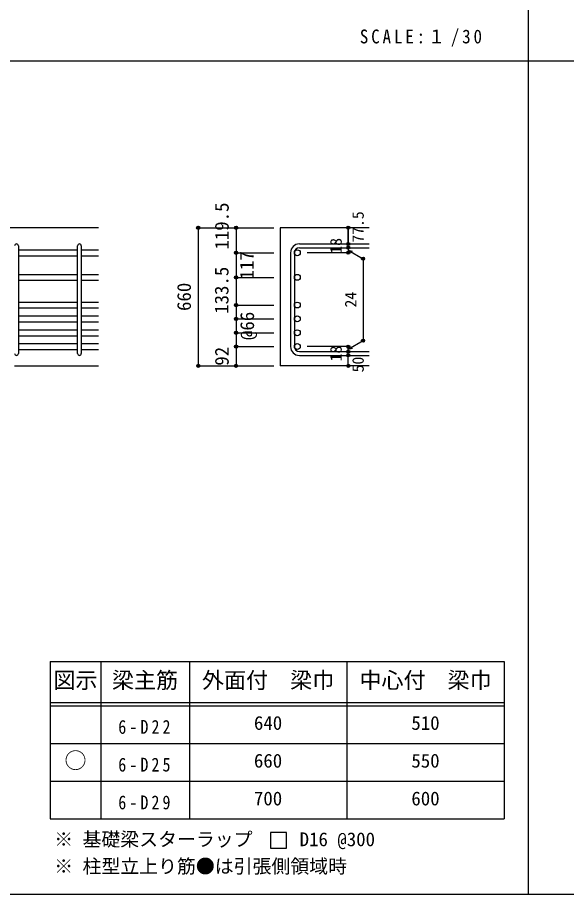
# Model space of a CAD drawing. Units: millimetres at full size, sheet at 1:30, with parts at other scales. Extents: x -5973 to 5954, y -4195 to 4201.
# Drawn here: x -3557 to -942, y -4195 to -15 of the extents above; entities that cross this region are included whole.
import ezdxf
from ezdxf.enums import TextEntityAlignment as Align

# ---------------------------------------------------------------- set-up
doc = ezdxf.new("R2010")
doc.units = ezdxf.units.MM
doc.header["$LTSCALE"] = 30
doc.header["$PDMODE"] = 32
doc.header["$PDSIZE"] = 15
for name, color, linetype in [('0-1_躯体線', 2, 'Continuous'), ('0-5_基礎梁筋', 7, 'Continuous'), ('0-6_スタラップ筋', 7, 'Continuous'), ('0-D_寸法', 4, 'Continuous'), ('6-7_文字', 7, 'Continuous'), ('6-E_枠', 7, 'Continuous'), ('F-0_枠', 6, 'Continuous')]:
    doc.layers.add(name, color=color, linetype=linetype)
doc.styles.add('ＭＳ ゴシック', font='')
doc.styles.get('ＭＳ ゴシック').set_extended_font_data('MS Gothic')

msp = doc.modelspace()

# ---------------------------------------------------------------- linework, layer by layer
at = {"layer": '0-1_躯体線'}
for p, q in [((-3170.8, -1017.16), (-5020.8, -1017.16)), ((-1880.8, -1017.16), (-2305.8, -1017.16)), ((-2305.8, -1017.16), (-2305.8, -1675.66)), ((-3570.8, -1675.66), (-3170.8, -1675.66)), ((-1880.8, -1675.66), (-2305.8, -1675.66))]:
    msp.add_line(p, q, dxfattribs=at)
at = {"layer": '0-5_基礎梁筋'}
for p, q in [((-3552.8, -1122.36), (-3270.8, -1122.36)), ((-3252.8, -1122.36), (-3170.8, -1122.36)), ((-3552.8, -1150.36), (-3270.8, -1150.36)), ((-3252.8, -1150.36), (-3170.8, -1150.36)), ((-3552.8, -1239.66), (-3270.8, -1239.66)), ((-3252.8, -1239.66), (-3170.8, -1239.66)), ((-3552.8, -1267.66), (-3270.8, -1267.66)), ((-3252.8, -1267.66), (-3170.8, -1267.66)), ((-3552.8, -1371.66), (-3270.8, -1371.66)), ((-3252.8, -1371.66), (-3170.8, -1371.66)), ((-3552.8, -1399.66), (-3270.8, -1399.66)), ((-3252.8, -1399.66), (-3170.8, -1399.66)), ((-3552.8, -1437.66), (-3270.8, -1437.66)), ((-3252.8, -1437.66), (-3170.8, -1437.66)), ((-3552.8, -1465.66), (-3270.8, -1465.66)), ((-3552.8, -1503.66), (-3270.8, -1503.66)), ((-3252.8, -1465.66), (-3170.8, -1465.66)), ((-3252.8, -1503.66), (-3170.8, -1503.66)), ((-3552.8, -1531.66), (-3270.8, -1531.66)), ((-3252.8, -1531.66), (-3170.8, -1531.66)), ((-3552.8, -1569.66), (-3270.8, -1569.66)), ((-3252.8, -1569.66), (-3170.8, -1569.66)), ((-3552.8, -1597.66), (-3270.8, -1597.66)), ((-3252.8, -1597.66), (-3170.8, -1597.66))]:
    msp.add_line(p, q, dxfattribs=at)
at = {"layer": '0-5_基礎梁筋', "color": 3}
for centre in [(-2223.8, -1136.36), (-2223.8, -1253.66), (-2223.8, -1385.66), (-2223.8, -1451.66), (-2223.8, -1517.66), (-2223.8, -1583.66)]:
    msp.add_circle(centre, 14, dxfattribs=at)
at = {"layer": '0-6_スタラップ筋'}
for p, q in [((-3552.8, -1103.36), (-3552.8, -1616.66)), ((-3270.8, -1616.66), (-3270.8, -1103.36)), ((-3252.8, -1103.36), (-3252.8, -1616.66)), ((-2213.8, -1094.36), (-1880.8, -1094.36)), ((-2213.8, -1112.36), (-1880.8, -1112.36)), ((-2255.8, -1136.36), (-2255.8, -1583.66)), ((-2237.8, -1136.36), (-2237.8, -1583.66)), ((-2213.8, -1607.66), (-1880.8, -1607.66)), ((-2213.8, -1625.66), (-1880.8, -1625.66))]:
    msp.add_line(p, q, dxfattribs=at)
for centre, radius, start, end in [((-3561.8, -1103.36), 9, 0, 180), ((-3261.8, -1103.36), 9, 0, 180), ((-2213.8, -1136.36), 42, 90, 180), ((-2213.8, -1136.36), 24, 90, 180), ((-2213.8, -1583.66), 42, 180, 270), ((-2213.8, -1583.66), 24, 180, 270), ((-3561.8, -1616.66), 9, 180, 0), ((-3261.8, -1616.66), 9, 180, 0)]:
    msp.add_arc(centre, radius, start, end, dxfattribs=at)
at = {"layer": '0-D_寸法'}
for p, q in [((-2695.8, -1017.16), (-2515.8, -1017.16)), ((-2695.8, -1017.16), (-2515.8, -1017.16)), ((-2695.8, -1017.16), (-2695.8, -1675.66)), ((-2515.8, -1017.16), (-2335.8, -1017.16)), ((-2515.8, -1017.16), (-2335.8, -1017.16)), ((-1980.8, -1094.36), (-1980.8, -1017.16)), ((-1980.8, -1017.16), (-1980.8, -1094.36)), ((-1980.8, -1112.36), (-1980.8, -1094.36)), ((-1980.8, -1112.36), (-1980.8, -1136.36)), ((-1980.8, -1124.36), (-1910.74, -1164.81)), ((-1980.8, -1124.36), (-1961.48, -1129.54)), ((-2515.8, -1136.36), (-2335.8, -1136.36)), ((-2515.8, -1136.36), (-2335.8, -1136.36)), ((-1980.8, -1136.36), (-2176.89, -1136.36)), ((-1910.74, -1164.81), (-1910.74, -1555.21)), ((-2515.8, -1228.66), (-2515.8, -1385.66)), ((-2515.8, -1253.66), (-2335.8, -1253.66)), ((-2515.8, -1253.66), (-2335.8, -1253.66)), ((-2515.8, -1385.66), (-2335.8, -1385.66)), ((-2515.8, -1385.66), (-2335.8, -1385.66)), ((-2515.8, -1451.66), (-2335.8, -1451.66)), ((-2515.8, -1517.66), (-2335.8, -1517.66)), ((-2515.8, -1583.66), (-2335.8, -1583.66)), ((-1980.8, -1583.66), (-2176.89, -1583.66)), ((-1980.8, -1595.66), (-1910.74, -1555.21)), ((-1980.8, -1607.66), (-1980.8, -1583.66)), ((-1980.8, -1595.66), (-1961.48, -1590.49)), ((-1980.8, -1625.66), (-1980.8, -1607.66)), ((-1980.8, -1675.66), (-1980.8, -1625.66)), ((-2695.8, -1675.66), (-2515.8, -1675.66)), ((-2515.8, -1675.66), (-2335.8, -1675.66))]:
    msp.add_line(p, q, dxfattribs=at)
for points in [[(-2515.8, -1017.16), (-2515.8, -1136.36), (-2515.8, -1228.66)], [(-2515.8, -1385.66), (-2515.8, -1583.66), (-2515.8, -1675.66)]]:
    msp.add_lwpolyline(points, dxfattribs=at)
for centre, radius in [((-2695.8, -1017.16), 8), ((-2695.8, -1017.16), 7.2), ((-2695.8, -1017.16), 6.4), ((-2695.8, -1017.16), 5.6), ((-2695.8, -1017.16), 4.8), ((-2695.8, -1017.16), 4), ((-2695.8, -1017.16), 3.2), ((-2695.8, -1017.16), 2.4), ((-2695.8, -1017.16), 1.6), ((-2695.8, -1017.16), 0.8), ((-2515.8, -1017.16), 8), ((-2515.8, -1017.16), 7.2), ((-2515.8, -1017.16), 6.4), ((-2515.8, -1017.16), 5.6), ((-2515.8, -1017.16), 4.8), ((-2515.8, -1017.16), 4), ((-2515.8, -1017.16), 3.2), ((-2515.8, -1017.16), 2.4), ((-2515.8, -1017.16), 1.6), ((-2515.8, -1017.16), 0.8), ((-1980.8, -1017.16), 4), ((-1980.8, -1017.16), 3.6), ((-1980.8, -1017.16), 3.2), ((-1980.8, -1017.16), 2.8), ((-1980.8, -1017.16), 2.4), ((-1980.8, -1017.16), 2), ((-1980.8, -1017.16), 1.6), ((-1980.8, -1017.16), 1.2), ((-1980.8, -1017.16), 0.8), ((-1980.8, -1017.16), 0.4), ((-2515.8, -1136.36), 8), ((-1980.8, -1094.36), 4), ((-1980.8, -1112.36), 4), ((-1980.8, -1094.36), 3.6), ((-1980.8, -1112.36), 3.6), ((-1980.8, -1094.36), 3.2), ((-1980.8, -1112.36), 3.2), ((-1980.8, -1094.36), 2.8), ((-1980.8, -1112.36), 2.8), ((-1980.8, -1094.36), 2.4), ((-1980.8, -1112.36), 2.4), ((-1980.8, -1094.36), 2), ((-1980.8, -1112.36), 2), ((-1980.8, -1094.36), 1.6), ((-1980.8, -1112.36), 1.6), ((-1980.8, -1094.36), 1.2), ((-1980.8, -1112.36), 1.2), ((-1980.8, -1094.36), 0.8), ((-1980.8, -1112.36), 0.8), ((-1980.8, -1094.36), 0.4), ((-1980.8, -1112.36), 0.4), ((-2515.8, -1136.36), 7.2), ((-2515.8, -1136.36), 6.4), ((-2515.8, -1136.36), 5.6), ((-2515.8, -1136.36), 4.8), ((-2515.8, -1136.36), 4), ((-2515.8, -1136.36), 3.2), ((-2515.8, -1136.36), 2.4), ((-2515.8, -1136.36), 1.6), ((-2515.8, -1136.36), 0.8), ((-1980.8, -1136.36), 4), ((-1980.8, -1136.36), 3.6), ((-1980.8, -1136.36), 3.2), ((-1980.8, -1136.36), 2.8), ((-1980.8, -1136.36), 2.4), ((-1980.8, -1136.36), 2), ((-1980.8, -1136.36), 1.6), ((-1980.8, -1136.36), 1.2), ((-1980.8, -1136.36), 0.8), ((-1980.8, -1136.36), 0.4), ((-1910.74, -1164.81), 4), ((-1910.74, -1164.81), 3.6), ((-1910.74, -1164.81), 3.2), ((-1910.74, -1164.81), 2.8), ((-1910.74, -1164.81), 2.4), ((-1910.74, -1164.81), 2), ((-1910.74, -1164.81), 1.6), ((-1910.74, -1164.81), 1.2), ((-1910.74, -1164.81), 0.8), ((-1910.74, -1164.81), 0.4), ((-2515.8, -1253.66), 8), ((-2515.8, -1253.66), 7.2), ((-2515.8, -1253.66), 6.4), ((-2515.8, -1253.66), 5.6), ((-2515.8, -1253.66), 4.8), ((-2515.8, -1253.66), 4), ((-2515.8, -1253.66), 3.2), ((-2515.8, -1253.66), 2.4), ((-2515.8, -1253.66), 1.6), ((-2515.8, -1253.66), 0.8), ((-2515.8, -1385.66), 8), ((-2515.8, -1385.66), 7.2), ((-2515.8, -1385.66), 6.4), ((-2515.8, -1385.66), 5.6), ((-2515.8, -1385.66), 4.8), ((-2515.8, -1385.66), 4), ((-2515.8, -1385.66), 3.2), ((-2515.8, -1385.66), 2.4), ((-2515.8, -1385.66), 1.6), ((-2515.8, -1385.66), 0.8), ((-2515.8, -1451.66), 8), ((-2515.8, -1451.66), 7.2), ((-2515.8, -1451.66), 6.4), ((-2515.8, -1451.66), 5.6), ((-2515.8, -1451.66), 4.8), ((-2515.8, -1451.66), 4), ((-2515.8, -1451.66), 3.2), ((-2515.8, -1451.66), 2.4), ((-2515.8, -1451.66), 1.6), ((-2515.8, -1451.66), 0.8), ((-2515.8, -1517.66), 8), ((-2515.8, -1517.66), 7.2), ((-2515.8, -1517.66), 6.4), ((-2515.8, -1517.66), 5.6), ((-2515.8, -1517.66), 4.8), ((-2515.8, -1517.66), 4), ((-2515.8, -1517.66), 3.2), ((-2515.8, -1517.66), 2.4), ((-2515.8, -1517.66), 1.6), ((-2515.8, -1517.66), 0.8), ((-2515.8, -1583.66), 8), ((-2515.8, -1583.66), 7.2), ((-2515.8, -1583.66), 6.4), ((-2515.8, -1583.66), 5.6), ((-2515.8, -1583.66), 4.8), ((-2515.8, -1583.66), 4), ((-2515.8, -1583.66), 3.2), ((-2515.8, -1583.66), 2.4), ((-2515.8, -1583.66), 1.6), ((-2515.8, -1583.66), 0.8), ((-1980.8, -1583.66), 4), ((-1980.8, -1583.66), 3.6), ((-1980.8, -1583.66), 3.2), ((-1980.8, -1583.66), 2.8), ((-1980.8, -1583.66), 2.4), ((-1980.8, -1583.66), 2), ((-1980.8, -1583.66), 1.6), ((-1980.8, -1583.66), 1.2), ((-1980.8, -1583.66), 0.8), ((-1980.8, -1583.66), 0.4), ((-1910.74, -1555.21), 4), ((-1910.74, -1555.21), 3.6), ((-1910.74, -1555.21), 3.2), ((-1910.74, -1555.21), 2.8), ((-1910.74, -1555.21), 2.4), ((-1910.74, -1555.21), 2), ((-1910.74, -1555.21), 1.6), ((-1910.74, -1555.21), 1.2), ((-1910.74, -1555.21), 0.8), ((-1910.74, -1555.21), 0.4), ((-1980.8, -1607.66), 4), ((-1980.8, -1625.66), 4), ((-1980.8, -1607.66), 3.6), ((-1980.8, -1625.66), 3.6), ((-1980.8, -1607.66), 3.2), ((-1980.8, -1625.66), 3.2), ((-1980.8, -1607.66), 2.8), ((-1980.8, -1625.66), 2.8), ((-1980.8, -1607.66), 2.4), ((-1980.8, -1625.66), 2.4), ((-1980.8, -1607.66), 2), ((-1980.8, -1625.66), 2), ((-1980.8, -1607.66), 1.6), ((-1980.8, -1625.66), 1.6), ((-1980.8, -1607.66), 1.2), ((-1980.8, -1625.66), 1.2), ((-1980.8, -1607.66), 0.8), ((-1980.8, -1625.66), 0.8), ((-1980.8, -1607.66), 0.4), ((-1980.8, -1625.66), 0.4), ((-2695.8, -1675.66), 7.2), ((-2695.8, -1675.66), 6.4), ((-2695.8, -1675.66), 5.6), ((-2695.8, -1675.66), 4.8), ((-2695.8, -1675.66), 4), ((-2515.8, -1675.66), 7.2), ((-2515.8, -1675.66), 6.4), ((-2515.8, -1675.66), 5.6), ((-2515.8, -1675.66), 4.8), ((-2515.8, -1675.66), 4), ((-1980.8, -1675.66), 4), ((-2695.8, -1675.66), 3.2), ((-2695.8, -1675.66), 2.4), ((-2695.8, -1675.66), 1.6), ((-2695.8, -1675.66), 0.8), ((-2515.8, -1675.66), 3.2), ((-2515.8, -1675.66), 2.4), ((-2515.8, -1675.66), 1.6), ((-2515.8, -1675.66), 0.8), ((-1980.8, -1675.66), 3.6), ((-1980.8, -1675.66), 3.2), ((-1980.8, -1675.66), 2.8), ((-1980.8, -1675.66), 2.4), ((-1980.8, -1675.66), 2), ((-1980.8, -1675.66), 1.6), ((-1980.8, -1675.66), 1.2), ((-1980.8, -1675.66), 0.8), ((-1980.8, -1675.66), 0.4)]:
    msp.add_circle(centre, radius, dxfattribs=at)
at = {"layer": '0-D_寸法', "color": 7}
for p in [(-2695.8, -1017.16), (-2695.8, -1017.16), (-2515.8, -1017.16), (-1980.8, -1017.16), (-1980.8, -1094.36), (-1980.8, -1112.36), (-2515.8, -1136.36), (-1980.8, -1136.36), (-1910.74, -1164.81), (-2515.8, -1253.66), (-2515.8, -1385.66), (-2515.8, -1451.66), (-2515.8, -1451.66), (-2515.8, -1517.66), (-2515.8, -1517.66), (-2515.8, -1583.66), (-2515.8, -1583.66), (-1980.8, -1583.66), (-1980.8, -1583.66), (-1910.74, -1555.21), (-1980.8, -1607.66), (-1980.8, -1625.66), (-2695.8, -1675.66), (-2695.8, -1675.66), (-2515.8, -1675.66), (-1980.8, -1675.66)]:
    msp.add_point(p, dxfattribs=at)
at = {"layer": '6-7_文字'}
msp.add_lwpolyline([(-2351.06, -3975.29), (-2276.06, -3975.29), (-2276.06, -3900.29), (-2351.06, -3900.29)], close=True, dxfattribs=at)
at = {"layer": '6-E_枠', "color": 3}
for p, q in [((-3400.52, -3085.43), (-3400.52, -3835.43)), ((-3400.52, -3085.43), (-1238, -3085.43)), ((-1238, -3085.43), (-1238, -3835.43)), ((-3400.52, -3835.43), (-1238, -3835.43))]:
    msp.add_line(p, q, dxfattribs=at)
at = {"layer": '6-E_枠'}
for p, q in [((-3160.52, -3085.43), (-3160.52, -3835.43)), ((-2738, -3085.43), (-2738, -3835.43)), ((-1988, -3085.43), (-1988, -3835.43)), ((-3400.52, -3280.43), (-1238, -3280.43)), ((-3400.52, -3295.43), (-1238, -3295.43)), ((-3400.52, -3475.43), (-1238, -3475.43)), ((-3400.52, -3655.43), (-1238, -3655.43))]:
    msp.add_line(p, q, dxfattribs=at)
at = {"layer": 'F-0_枠', "color": 2}
for p, q in [((-1124.64, 4201.15), (-1124.64, -4195.24)), ((-5972.88, -222.05), (3723.6, -222.05))]:
    msp.add_line(p, q, dxfattribs=at)
at = {"layer": 'F-0_枠'}
msp.add_line((5954.1, -4195.24), (-5972.88, -4195.24), dxfattribs=at)

# ---------------------------------------------------------------- texts
at = {"layer": '0-D_寸法', "style": 'ＭＳ ゴシック'}
for s, height, p in [('119.5', 65.98, (-2530.8, -1121.36)), ('77.5', 54.99, (-1890.8, -1088.36)), ('18', 54.99, (-1995.8, -1140.86)), ('117', 65.98, (-2412.11, -1263.53)), ('133.5', 65.98, (-2531.85, -1427.46)), ('660', 65.98, (-2710.8, -1413.91)), ('24', 54.99, (-1925.74, -1397.51)), ('@66', 65.98, (-2410.15, -1552.4)), ('18', 54.99, (-1995.8, -1654.16)), ('92', 65.98, (-2530.8, -1674.66)), ('50', 54.99, (-1890.8, -1706.66))]:
    msp.add_text(s, height=height, rotation=90, dxfattribs=at).set_placement(p, align=Align.BOTTOM_LEFT)
at = {"layer": '6-7_文字', "color": 2, "style": 'ＭＳ ゴシック'}
for s, p in [('図示', (-3385.52, -3235.43)), ('梁主筋', (-3106.76, -3235.43)), ('外面付\u3000梁巾', (-2678, -3235.43)), ('中心付\u3000梁巾', (-1928, -3235.43)), ('○', (-3333.02, -3617.93))]:
    msp.add_text(s, height=76.98, dxfattribs=at).set_placement(p, align=Align.BOTTOM_LEFT)
at = {"layer": '6-7_文字', "style": 'ＭＳ ゴシック'}
for s, p in [('640', (-2430.5, -3430.43)), ('510', (-1680.5, -3430.43)), ('660', (-2430.5, -3610.43)), ('550', (-1680.5, -3610.43)), ('700', (-2430.5, -3790.43)), ('600', (-1680.5, -3790.43)), ('※ 基礎梁スターラップ     D16 @300', (-3381.96, -3985.01)), ('※ 柱型立上り筋●は引張側領域時', (-3381.96, -4113.51))]:
    msp.add_text(s, height=65.98, dxfattribs=at).set_placement(p, align=Align.BOTTOM_LEFT)
at = {"layer": '6-7_文字', "color": 2, "insert": (-1925.98, -154.55), "char_height": 65.98, "attachment_point": 7, "style": 'ＭＳ ゴシック'}
msp.add_mtext('\\T1.34;\\W0.9;SCALE:１/30', dxfattribs=at)
at = {"layer": '6-7_文字', "char_height": 65.98, "attachment_point": 7, "style": 'ＭＳ ゴシック'}
for s, insert in [('\\T1.38;\\W0.85;6-D22', (-3076.76, -3430.43)), ('\\T1.38;\\W0.85;6-D25', (-3076.76, -3610.43)), ('\\T1.38;\\W0.85;6-D29', (-3076.76, -3790.43))]:
    msp.add_mtext(s, dxfattribs=dict(at, insert=insert))

doc.saveas('drawing.dxf')
